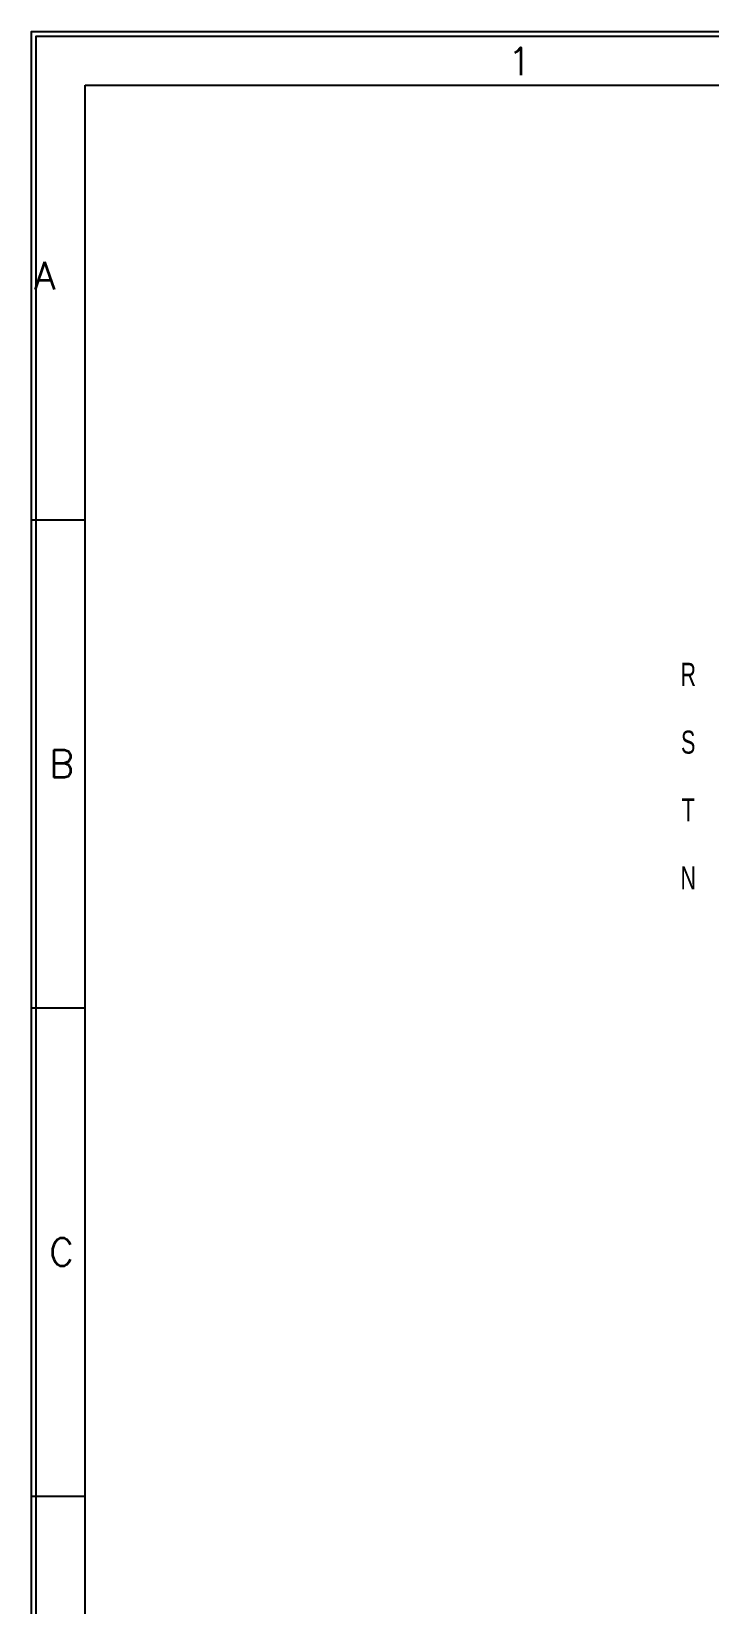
# Model space of a CAD drawing. Header units: millimetres. Extents: x 107 to 2900, y 85 to 3996.
# Drawn here: x 982.2 to 1072.1, y 1084.2 to 1292.8 of the extents above; entities that cross this region are included whole.
import ezdxf
from ezdxf.enums import TextEntityAlignment as Align

# ---------------------------------------------------------------- set-up
doc = ezdxf.new("R2010")
doc.units = ezdxf.units.MM
for name, color, linetype in [('20', 2, 'Continuous'), ('30', 3, 'Continuous'), ('4', 133, 'Continuous'), ('70', 7, 'Continuous')]:
    doc.layers.add(name, color=color, linetype=linetype)
doc.styles.add('ghs', font='NGULIM.TTF')
doc.styles.add('SIMPLEX', font='SIMPLEX')

msp = doc.modelspace()

# ---------------------------------------------------------------- linework, layer by layer
at = {"layer": '20', "color": 7}
for p, q in [((989.345, 770.083), (989.345, 1285.675)), ((989.345, 1285.675), (1795.889, 1285.675))]:
    msp.add_line(p, q, dxfattribs=at)
at = {"layer": '30', "color": 7}
for p, q in [((982.217, 1228.003), (989.345, 1228.003)), ((982.217, 1163.203), (989.345, 1163.203)), ((982.217, 1098.403), (989.345, 1098.403))]:
    msp.add_line(p, q, dxfattribs=at)
at = {"layer": '70', "color": 7}
for points in [[(1803.017, 709.603), (982.217, 709.603), (982.217, 1292.803), (1803.017, 1292.803)], [(1802.369, 710.251), (982.865, 710.251), (982.865, 1292.155), (1802.369, 1292.155)]]:
    msp.add_lwpolyline(points, close=True, dxfattribs=at)

# ---------------------------------------------------------------- texts
at = {"layer": '30', "color": 7, "style": 'SIMPLEX'}
for s, p in [('1', (1047.017, 1288.816)), ('A', (983.963, 1260.403)), ('B', (986.213, 1195.603)), ('C', (986.213, 1130.803))]:
    msp.add_text(s, height=3.672, dxfattribs=at).set_placement(p, align=Align.MIDDLE)
at = {"layer": '4', "color": 2, "linetype": 'Continuous', "style": 'ghs', "width": 0.7}
for s, p in [('R', (1069.388, 1207.482)), ('S', (1069.388, 1198.482)), ('T', (1069.388, 1189.482)), ('N', (1069.388, 1180.482))]:
    msp.add_text(s, height=3.06, dxfattribs=at).set_placement(p, align=Align.MIDDLE)

doc.saveas('drawing.dxf')
